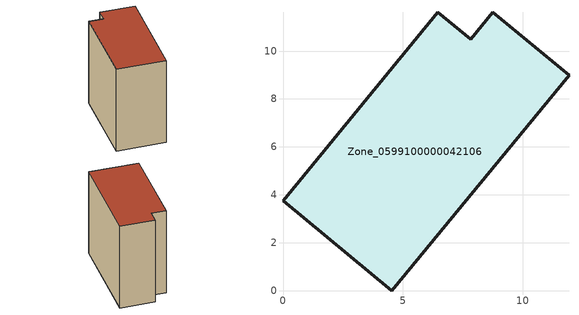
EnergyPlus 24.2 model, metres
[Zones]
Zone_0599100000042106
 floor ground (C_G): 0,3.74 6.47,11.61 7.83,10.49 8.75,11.61 11.94,8.99 4.55,0 z0
 wall outside (C_F): 6.47,11.61 0,3.74 4.55,0 11.94,8.99 8.75,11.61 7.83,10.49 6.47,11.61 z0:11.02
 roof outside (C_R): 11.94,8.99 8.75,11.61 7.83,10.49 6.47,11.61 0,3.74 4.55,0 z11.02
[BUILDING]
Pand.0599100000042106: North Axis=0; Terrain=City; Loads Convergence Tolerance Value=0.04; Temperature Convergence Tolerance Value=0.4; Solar Distribution=FullExterior; Maximum Number of Warmup Days=25; Minimum Number of Warmup Days=1
[Site:Location]
Rotterdam.The.Hague.AP_ZH_NLD Design_Conditions: Latitude=51.96; Longitude=4.45; Time Zone=1; Elevation=-4.5
[SITE:GROUNDTEMPERATURE:BUILDINGSURFACE]
18, 18, 18, 18, 18, 18, 18, 18, 18, 18, 18, 18
[MATERIAL] Thermal Absorptance=0.9; Solar Absorptance=0.7; Visible Absorptance=0.7
Name | Roughness | Thickness | Conductivity | Density | Specific Heat
G.TI.1946 | MediumSmooth | 0.15 | 1 | 540 | 1210
F.TI.1946 | Rough | 0.3 | 0.857143 | 1920 | 840
R.TI.1946 | MediumRough | 0.2 | 0.1 | 1500 | 1000
[CONSTRUCTION]
C_G: G.TI.1946
C_F: F.TI.1946
C_R: R.TI.1946
[ZONE]
Zone_0599100000042106: Type=1; Multiplier=1; Ceiling Height=Autocalculate; Volume=Autocalculate; Floor Area=autocalculate; Part of Total Floor Area=Yes
[ZONEINFILTRATION:DESIGNFLOWRATE]
Infil_Zone_0599100000042106: Zone or ZoneList or Space or SpaceList=Zone_0599100000042106; Schedule=AlwaysOn; Design Flow Rate Calculation Method=Flow/Area; Flow Rate per Floor Area=0.003; Constant Term Coefficient=1; Temperature Term Coefficient=0; Velocity Term Coefficient=0; Velocity Squared Term Coefficient=0
[HVACTEMPLATE:ZONE:IDEALLOADSAIRSYSTEM]
Zone_0599100000042106: Maximum Heating Supply Air Temperature=50; Minimum Cooling Supply Air Temperature=13; Maximum Heating Supply Air Humidity Ratio=0.0156; Minimum Cooling Supply Air Humidity Ratio=0.0077; Heating Limit=NoLimit; Cooling Limit=NoLimit; Dehumidification Control Type=ConstantSensibleHeatRatio; Cooling Sensible Heat Ratio=0.7; Dehumidification Setpoint=60; Humidification Control Type=None; Humidification Setpoint=30; Outdoor Air Method=None; Outdoor Air Flow Rate per Person=0.00944; Outdoor Air Flow Rate per Zone Floor Area=0; Outdoor Air Flow Rate per Zone=0; Demand Controlled Ventilation Type=None; Outdoor Air Economizer Type=NoEconomizer; Heat Recovery Type=None; Sensible Heat Recovery Effectiveness=0.7; Latent Heat Recovery Effectiveness=0.65
[ZONECONTROL:THERMOSTAT]
ThermostatControl_Zone_0599100000042106: Zone or ZoneList=Zone_0599100000042106; Control Type Schedule=DualSetpointControlType; Control 1=Thermostat_Zone_0599100000042106; Temperature Difference Between Cutout And Setpoint=0
[THERMOSTATSETPOINT:DUALSETPOINT]
Thermostat_Zone_0599100000042106: Heating Setpoint Temperature Schedule=HeatingSetpoint_Zone_0599100000042106; Cooling Setpoint Temperature Schedule=CoolingSetpoint_Zone_0599100000042106
[SCHEDULE:COMPACT]
HeatingSetpoint_Zone_0599100000042106: Through: 12/31, For: AllDays, Until: 24:00, 21
CoolingSetpoint_Zone_0599100000042106: Through: 12/31, For: AllDays, Until: 24:00, 24
DualSetpointControlType: Through: 12/31, For: AllDays, Until: 24:00, 4
AlwaysOn: Through: 12/31, For: AllDays, Until: 24:00, 1
